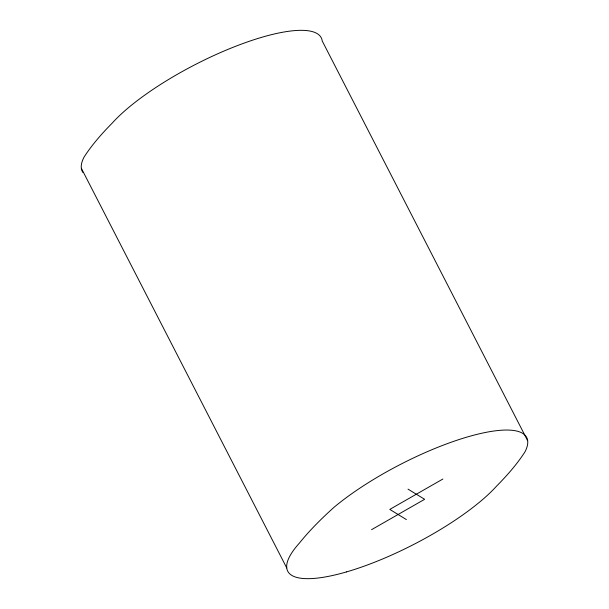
<?xml version="1.0" encoding="UTF-8"?>
<svg xmlns="http://www.w3.org/2000/svg" width="609" height="609" viewBox="0 0 609 609"><rect width="100%" height="100%" fill="white"/><g stroke="black" fill="none" stroke-linecap="round" stroke-linejoin="round"><path stroke-width="0.91" d="M442.872 479.032L389.79 509.406L406.393 519.584M371.551 529.685L424.633 499.304L408.03 489.134M527.653 440.718L322.23 41.001A124.061 33.777 -27.2 0 0 235.28 46.429A124.061 33.777 -27.2 0 0 112.201 123.125A291.186 79.284 -27.2 0 0 83.943 157.289A124.061 33.777 -27.2 0 0 82.893 172.454M81.347 168.282L286.77 567.999M346.414 571.935A124.061 33.777 -27.2 0 0 496.799 485.875A291.186 79.284 -27.2 0 0 525.057 451.711A124.061 33.777 -27.2 0 0 468.009 436.782A124.061 33.777 -27.2 0 0 334.364 507A291.186 79.284 -27.2 0 0 299.384 543.114A124.061 33.777 -27.2 0 0 346.414 571.935"/></g></svg>
